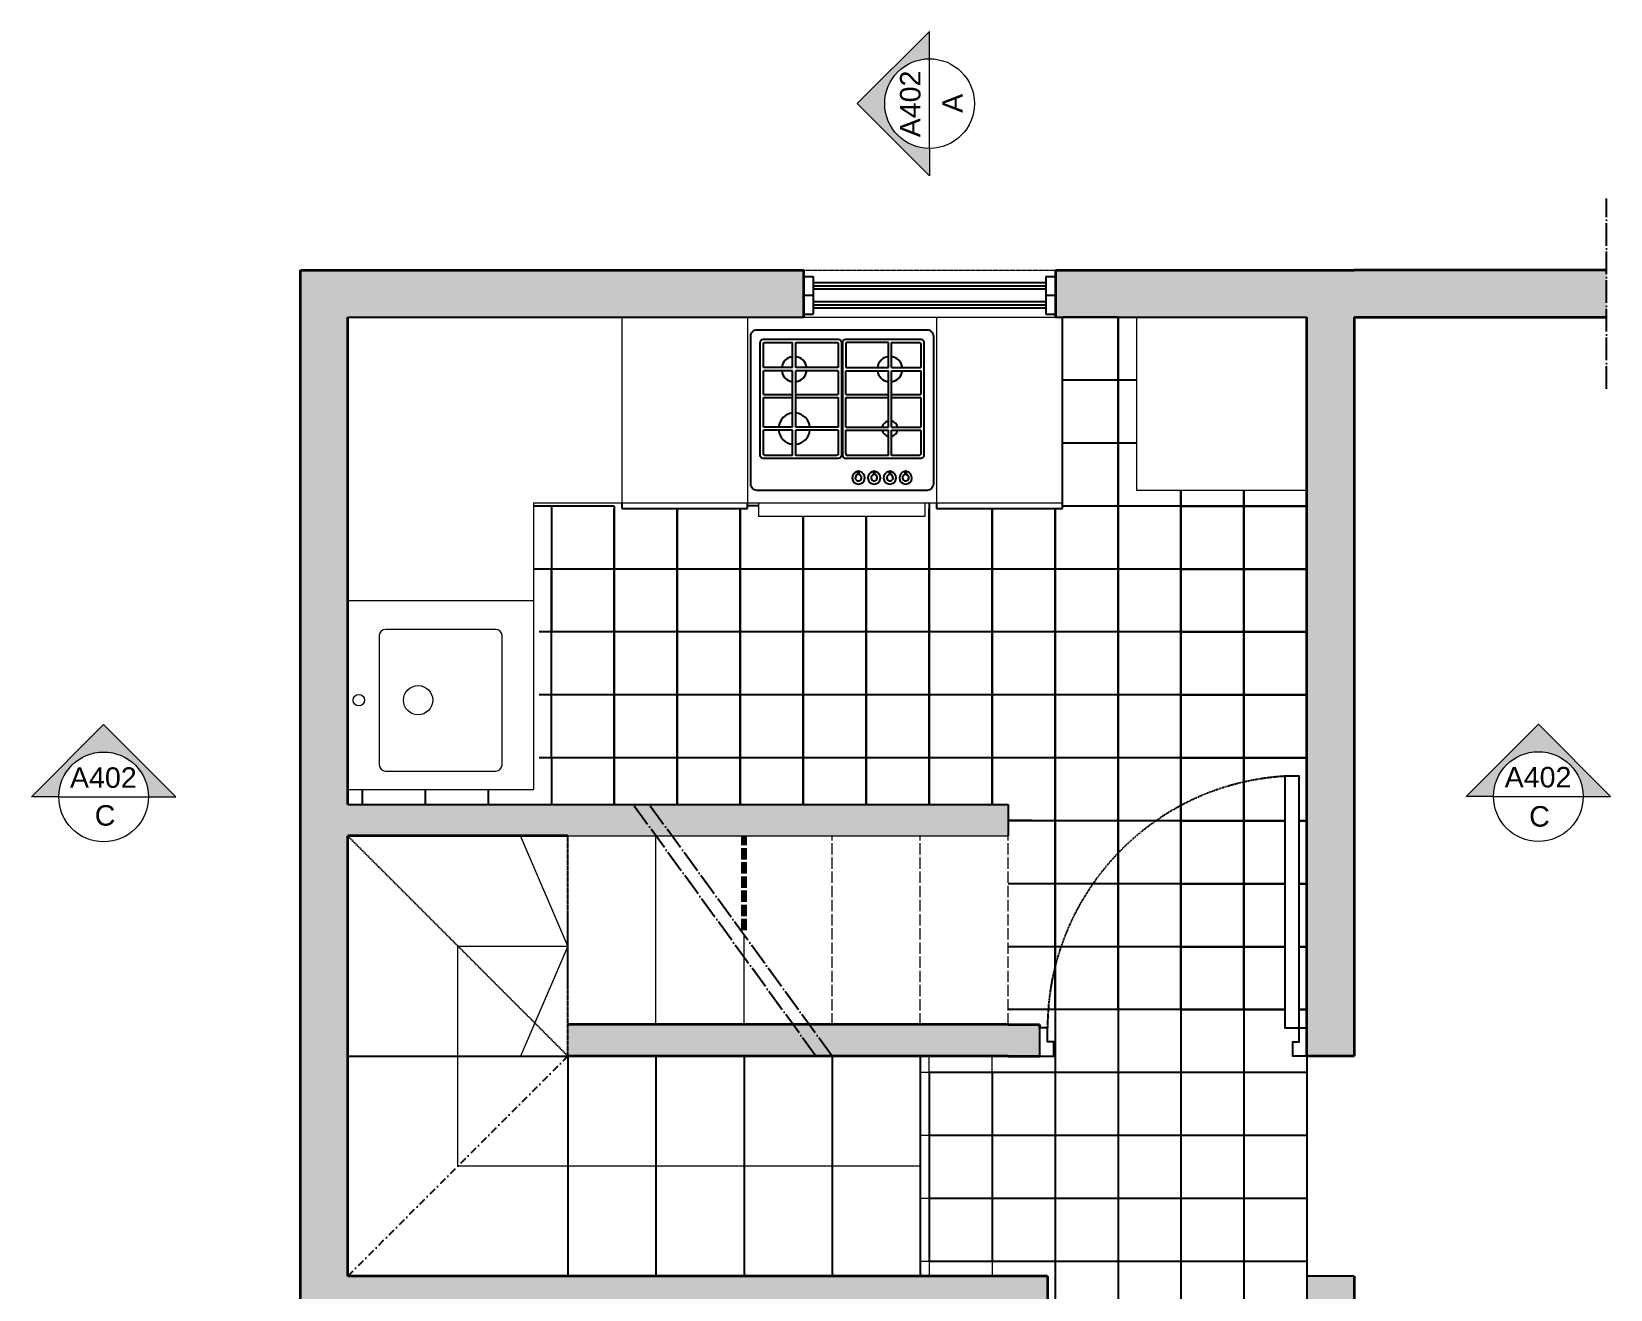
# Model space of a CAD drawing. Header units: millimetres. Extents: x 1189 to 4193, y -188 to 4789.
# Drawn here: x 3606 to 4108, y 1503 to 1903 of the extents above; entities that cross this region are included whole.
import ezdxf

# ---------------------------------------------------------------- set-up
doc = ezdxf.new("R2010")
doc.units = ezdxf.units.MM
doc.header["$LTSCALE"] = 0.3
for name, pattern in [('ACAD_ISO02W100', [15, 12, -3]), ('ACAD_ISO04W100', [30, 24, -3, 0, -3]), ('DASHDOT', [1, 0.5, -0.25, 0, -0.25]), ('HIDDEN', [0.375, 0.25, -0.125])]:
    doc.linetypes.add(name, pattern=pattern)
for name, color, linetype, lineweight in [('A-ANNO-DIMS_Num_Penna__3', 3, 'Continuous', 18), ('A-ANNO-TEXT_Num_Penna__3', 3, 'Continuous', 18), ('A-DOOR-FULL', 4, 'Continuous', 25), ('A-FLOR-OVHD', 3, 'HIDDEN', 18), ('A-FLOR-STRS', 4, 'Continuous', 25), ('A-FURN', 7, 'Continuous', 18), ('A-GLAZ-FULL', 4, 'Continuous', 25), ('A-WALL-FULL-EXTR', 7, 'Continuous', 35), ('A-WALL-FULL-INTR', 7, 'Continuous', 35), ('VITI', 1, 'Continuous', 18)]:
    doc.layers.add(name, color=color, linetype=linetype, lineweight=lineweight)
doc.layers.add('Layer1', color=1, linetype='Continuous')
doc.layers.add('mura', color=5, linetype='Continuous')
doc.styles.add('GENERATED_STYLE_1', font='arial.ttf')

msp = doc.modelspace()

# ---------------------------------------------------------------- hatches: boundary and pattern name
at = {"true_color": 0x939598}
h = msp.add_hatch(color=252, dxfattribs=at)
h.dxf.hatch_style = 1
h.paths.add_polyline_path([(3706.76, 1812), (3851.6, 1812), (3851.6, 1826.98), (3691.78, 1826.98), (3691.78, 1227.65), (3851.6, 1227.65), (3851.6, 1242.64), (3706.76, 1242.64)])
h = msp.add_hatch(color=252, dxfattribs=at)
h.dxf.hatch_style = 1
h.paths.add_polyline_path([(4106.6, 1826.98), (4026.4, 1826.98), (4011.42, 1826.98), (3931.51, 1826.98), (3931.51, 1812), (4011.42, 1812), (4011.42, 1757), (4011.42, 1752), (4011.42, 1732), (4011.42, 1712), (4011.42, 1692), (4011.42, 1672), (4011.42, 1652), (4011.42, 1632), (4011.42, 1612), (4011.42, 1592), (4011.42, 1577.26), (4026.4, 1577.26), (4026.4, 1812), (4106.6, 1812)])
h = msp.add_hatch(color=252, dxfattribs=at)
h.dxf.hatch_style = 1
h.paths.add_polyline_path([(3776.68, 1657.18), (3706.76, 1657.18), (3706.76, 1647.18), (3776.68, 1647.18)], flags=17)
h = msp.add_hatch(color=252, dxfattribs=at)
h.dxf.hatch_style = 1
h.paths.add_polyline_path([(3916.53, 1657.18), (3776.68, 1657.18), (3776.68, 1647.18), (3916.53, 1647.18)])
h = msp.add_hatch(color=252, dxfattribs=at)
h.dxf.hatch_style = 1
h.paths.add_polyline_path([(3804.65, 1587.25), (3776.68, 1587.25), (3776.68, 1577.26), (3804.65, 1577.26)])
h = msp.add_hatch(color=252, dxfattribs=at)
h.dxf.hatch_style = 1
h.paths.add_polyline_path([(3832.62, 1587.25), (3804.65, 1587.25), (3804.65, 1577.26), (3832.62, 1577.26)])
h = msp.add_hatch(color=252, dxfattribs=at)
h.dxf.hatch_style = 1
h.paths.add_polyline_path([(3860.59, 1587.25), (3832.62, 1587.25), (3832.62, 1577.26), (3860.59, 1577.26)])
h = msp.add_hatch(color=252, dxfattribs=at)
h.dxf.hatch_style = 1
h.paths.add_polyline_path([(3888.56, 1587.25), (3860.59, 1587.25), (3860.59, 1577.26), (3888.56, 1577.26)])
h = msp.add_hatch(color=252, dxfattribs=at)
h.dxf.hatch_style = 1
h.paths.add_polyline_path([(3888.56, 1587.25), (3888.56, 1577.26), (3916.53, 1577.26), (3926.52, 1577.26), (3926.52, 1586.25), (3926.52, 1587.25), (3916.53, 1587.25)])
h = msp.add_hatch(color=252, dxfattribs=at)
h.dxf.hatch_style = 1
h.paths.add_polyline_path([(3929.01, 1507.34), (3706.76, 1507.34), (3706.76, 1497.34), (3929.01, 1497.34), (3929.01, 1498.88)])
h = msp.add_hatch(color=252, dxfattribs=at)
h.dxf.hatch_style = 1
h.paths.add_polyline_path([(4106.53, 1242.64), (4026.4, 1242.64), (4026.4, 1507.34), (4011.42, 1507.34), (4011.42, 1362.5), (4011.42, 1352), (4011.42, 1242.64), (3931.51, 1242.64), (3931.51, 1227.65), (4011.42, 1227.65), (4026.4, 1227.65), (4106.53, 1227.65)])
at = {"layer": 'A-ANNO-DIMS_Num_Penna__3', "linetype": 'Continuous', "lineweight": 18}
for points in [[(3891.56, 1856.98), (3891.56, 1865.62, -1), (3891.56, 1894.13), (3891.56, 1902.77), (3868.53, 1879.88)], [(3606.31, 1659.59), (3614.95, 1659.59, -1), (3643.45, 1659.59), (3652.09, 1659.59), (3629.2, 1682.61)], [(4062.04, 1659.72), (4070.68, 1659.72, -1), (4099.19, 1659.72), (4107.83, 1659.72), (4084.94, 1682.74)]]:
    msp.add_hatch(color=3, dxfattribs=at).paths.add_polyline_path(points)

# ---------------------------------------------------------------- linework, layer by layer
for p, q in [((3706.76, 1812), (3851.6, 1812)), ((3931.51, 1812), (4011.42, 1812)), ((3933.76, 1753), (3933.76, 1812)), ((3862.56, 1795), (3862.56, 1787.5)), ((3864.96, 1787.5), (3864.96, 1795)), ((3838.76, 1787.5), (3848.06, 1787.5)), ((3838.76, 1786.5), (3848.06, 1786.5)), ((3849.06, 1787.5), (3862.56, 1787.5)), ((3849.06, 1786.5), (3862.56, 1786.5)), ((3862.56, 1786.5), (3862.56, 1777.11)), ((3864.96, 1777.11), (3864.96, 1786.5)), ((3864.96, 1768.61), (3864.96, 1776.11)), ((3878.46, 1768.11), (3865.46, 1768.11)), ((3868.71, 1762.97), (3868.71, 1761.94)), ((3869.21, 1761.94), (3869.21, 1762.97)), ((3873.71, 1762.97), (3873.71, 1761.94)), ((3874.21, 1761.94), (3874.21, 1762.97)), ((3878.71, 1762.97), (3878.71, 1761.94)), ((3879.21, 1761.94), (3879.21, 1762.97)), ((3883.71, 1762.97), (3883.71, 1761.94)), ((3884.21, 1761.94), (3884.21, 1762.97)), ((3793.76, 1753), (3793.76, 1751.2)), ((3793.76, 1751.2), (3833.76, 1751.2)), ((3833.76, 1751.2), (3833.76, 1753)), ((3893.76, 1753), (3893.76, 1751.2)), ((3893.76, 1751.2), (3933.76, 1751.2)), ((3933.76, 1751.2), (3933.76, 1753)), ((3706.76, 1657.18), (3916.53, 1657.18)), ((3916.53, 1657.18), (3916.53, 1647.18)), ((4011.42, 1577.26), (4011.42, 1577.26)), ((4011.42, 1577.26), (4011.42, 1577.26)), ((4011.42, 1507.34), (4011.42, 1362.5)), ((4026.4, 1507.34), (4011.42, 1507.34))]:
    msp.add_line(p, q)
msp.add_lwpolyline([(3836.76, 1808), (3890.76, 1808, -0.414214), (3892.76, 1806), (3892.76, 1759, -0.414214), (3890.76, 1757), (3836.76, 1757, -0.414214), (3834.76, 1759), (3834.76, 1806, -0.414214)], format="xyb", close=True)
for points in [[(3862.56, 1805, -0.414214), (3863.56, 1804), (3863.56, 1768.11, -0.414214), (3862.56, 1767.11), (3838.76, 1767.11, -0.414214), (3837.76, 1768.11), (3837.76, 1804, -0.414214), (3838.76, 1805), (3862.56, 1805)], [(3838.76, 1796), (3838.76, 1803.5, -0.414214), (3839.26, 1804), (3848.06, 1804)], [(3849.06, 1804), (3862.06, 1804, -0.414214), (3862.56, 1803.5), (3862.56, 1796)], [(3863.96, 1768.11), (3863.96, 1804, -0.414214), (3864.96, 1805), (3888.76, 1805, -0.414214), (3889.76, 1804), (3889.76, 1768.11, -0.414214), (3888.76, 1767.11), (3864.96, 1767.11)], [(3878.46, 1804), (3865.46, 1804, 0.414214), (3864.96, 1803.5), (3864.96, 1796)], [(3879.46, 1804), (3888.26, 1804, -0.414214), (3888.76, 1803.5), (3888.76, 1796)], [(3848.06, 1768.11), (3839.26, 1768.11, -0.414214), (3838.76, 1768.61), (3838.76, 1776.11)], [(3862.56, 1776.11), (3862.56, 1768.61, -0.414214), (3862.06, 1768.11), (3849.06, 1768.11)], [(3888.76, 1776.11), (3888.76, 1768.61, -0.414214), (3888.26, 1768.11), (3879.46, 1768.11)]]:
    msp.add_lwpolyline(points, format="xyb")
for points in [[(3848.06, 1796), (3848.06, 1804)], [(3849.06, 1796), (3849.06, 1804)], [(3878.46, 1796), (3878.46, 1804)], [(3879.46, 1796), (3879.46, 1804)], [(3848.06, 1796), (3838.76, 1796)], [(3862.56, 1796), (3849.06, 1796)], [(3864.96, 1796), (3878.46, 1796)], [(3879.46, 1796), (3888.76, 1796)], [(3838.76, 1787.5), (3838.76, 1795)], [(3848.06, 1795), (3838.76, 1795)], [(3848.06, 1777.11), (3848.06, 1795)], [(3849.06, 1777.11), (3849.06, 1795)], [(3862.56, 1795), (3849.06, 1795)], [(3864.96, 1795), (3878.46, 1795)], [(3878.46, 1777.11), (3878.46, 1795)], [(3879.46, 1777.11), (3879.46, 1795)], [(3879.46, 1795), (3888.76, 1795)], [(3888.76, 1795), (3888.76, 1787.5)], [(3838.76, 1777.11), (3838.76, 1786.5)], [(3864.96, 1787.5), (3878.46, 1787.5)], [(3864.96, 1786.5), (3878.46, 1786.5)], [(3879.46, 1787.5), (3888.76, 1787.5)], [(3879.46, 1786.5), (3888.76, 1786.5)], [(3888.76, 1786.5), (3888.76, 1777.11)], [(3848.06, 1777.11), (3838.76, 1777.11)], [(3848.06, 1776.11), (3838.76, 1776.11)], [(3848.06, 1768.11), (3848.06, 1776.11)], [(3862.56, 1777.11), (3849.06, 1777.11)], [(3849.06, 1768.11), (3849.06, 1776.11)], [(3862.56, 1776.11), (3849.06, 1776.11)], [(3864.96, 1777.11), (3878.46, 1777.11)], [(3864.96, 1776.11), (3878.46, 1776.11)], [(3878.46, 1768.11), (3878.46, 1776.11)], [(3879.46, 1777.11), (3888.76, 1777.11)], [(3879.46, 1768.11), (3879.46, 1776.11)], [(3879.46, 1776.11), (3888.76, 1776.11)], [(3929.01, 1586.25), (3926.52, 1586.25), (3926.52, 1577.26), (3931.01, 1577.26), (3931.01, 1581.76), (3929.01, 1581.76), (3929.01, 1586.25)], [(4008.92, 1586.25), (4011.42, 1586.25), (4011.42, 1577.26), (4006.93, 1577.26), (4006.93, 1581.76), (4008.92, 1581.76), (4008.92, 1586.25)]]:
    msp.add_lwpolyline(points)
for centre, radius, start, end in [((3848.56, 1795.5), 4, 97.1808, 172.8192), ((3848.56, 1795.5), 4, 7.1808, 82.8192), ((3878.96, 1795.5), 4, 97.1808, 172.8192), ((3878.96, 1795.5), 4, 7.1808, 82.8192), ((3848.56, 1795.5), 4, 187.1808, 262.8192), ((3848.56, 1795.5), 4, 277.1808, 352.8192), ((3878.96, 1795.5), 4, 187.1808, 262.8192), ((3878.96, 1795.5), 4, 277.1808, 352.8192), ((3848.56, 1776.61), 5, 95.7392, 174.2608), ((3848.56, 1776.61), 5, 5.7392, 84.2608), ((3848.56, 1776.61), 5, 185.7392, 264.2608), ((3848.56, 1776.61), 5, 275.7392, 354.2608), ((3878.96, 1776.61), 2.5, 101.537, 168.463), ((3878.96, 1776.61), 2.5, 191.537, 258.463), ((3878.96, 1776.61), 2.5, 11.537, 78.463), ((3878.96, 1776.61), 2.5, 281.537, 348.463), ((3864.96, 1768.11), 1, 180, 270), ((3865.46, 1768.61), 0.5, 180, 270), ((3868.96, 1760.99), 2, 97.1808, 82.8192), ((3868.96, 1760.99), 1, 104.4775, 75.5225), ((3873.96, 1760.99), 2, 97.1808, 82.8192), ((3873.96, 1760.99), 1, 104.4775, 75.5225), ((3878.96, 1760.99), 2, 97.1808, 82.8192), ((3878.96, 1760.99), 1, 104.4775, 75.5225), ((3883.96, 1760.99), 2, 97.1808, 82.8192), ((3883.96, 1760.99), 1, 104.4775, 75.5225)]:
    msp.add_arc(centre, radius, start, end)
for points in [[(3869.21, 1762.97), (3869.21, 1763.14), (3868.71, 1763.14), (3868.71, 1762.97)], [(3874.21, 1762.97), (3874.21, 1763.14), (3873.71, 1763.14), (3873.71, 1762.97)], [(3879.21, 1762.97), (3879.21, 1763.14), (3878.71, 1763.14), (3878.71, 1762.97)], [(3884.21, 1762.97), (3884.21, 1763.14), (3883.71, 1763.14), (3883.71, 1762.97)]]:
    msp.add_open_spline(points, degree=3)
at = {"layer": 'A-ANNO-DIMS_Num_Penna__3', "color": 3, "linetype": 'Continuous', "lineweight": 18}
for p, q in [((3891.56, 1902.77), (3868.53, 1879.88)), ((3891.56, 1894.13), (3891.56, 1902.77)), ((3891.56, 1865.62), (3891.56, 1894.13)), ((3891.56, 1856.98), (3868.53, 1879.88)), ((3891.56, 1865.62), (3891.56, 1856.98)), ((3606.31, 1659.59), (3629.2, 1682.61)), ((3652.09, 1659.59), (3629.2, 1682.61)), ((4062.04, 1659.72), (4084.94, 1682.74)), ((4107.83, 1659.72), (4084.94, 1682.74)), ((3614.95, 1659.59), (3606.31, 1659.59)), ((3614.95, 1659.59), (3643.45, 1659.59)), ((3643.45, 1659.59), (3652.09, 1659.59)), ((4070.68, 1659.72), (4062.04, 1659.72)), ((4070.68, 1659.72), (4099.19, 1659.72)), ((4099.19, 1659.72), (4107.83, 1659.72))]:
    msp.add_line(p, q, dxfattribs=at)
for centre in [(3891.56, 1879.88), (3629.2, 1659.59), (4084.94, 1659.72)]:
    msp.add_circle(centre, 14.25, dxfattribs=at)
at = {"layer": 'A-DOOR-FULL'}
msp.add_lwpolyline([(4004.43, 1666.16), (4004.43, 1586.25), (4008.92, 1586.25), (4008.92, 1666.16), (4004.43, 1666.16)], dxfattribs=at)
at = {"layer": 'A-DOOR-FULL', "linetype": 'HIDDEN'}
msp.add_arc((4009.16, 1586.16), 80.14, 93.3811, 179.9341, dxfattribs=at)
at = {"layer": 'A-FLOR-OVHD'}
msp.add_line((3851.6, 1826.98), (3931.51, 1826.98), dxfattribs=at)
at = {"layer": 'A-FLOR-OVHD', "linetype": 'ByBlock'}
for p, q in [((3851.6, 1812), (3931.51, 1812)), ((3776.68, 1647.18), (3916.53, 1647.18)), ((3804.65, 1587.25), (3804.65, 1647.18)), ((3832.62, 1587.25), (3832.62, 1615.75)), ((3741.72, 1542.3), (3741.72, 1612.22)), ((3741.72, 1612.22), (3776.68, 1612.22)), ((3888.56, 1542.3), (3741.72, 1542.3))]:
    msp.add_line(p, q, dxfattribs=at)
at = {"layer": 'A-FLOR-OVHD', "linetype": 'ACAD_ISO02W100', "lineweight": 100}
msp.add_line((3832.62, 1617.22), (3832.62, 1647.18), dxfattribs=at)
at = {"layer": 'A-FLOR-OVHD', "linetype": 'ACAD_ISO02W100'}
for p, q in [((3860.59, 1587.25), (3860.59, 1647.18)), ((3888.56, 1587.25), (3888.56, 1647.18)), ((3916.53, 1587.25), (3916.53, 1647.18))]:
    msp.add_line(p, q, dxfattribs=at)
at = {"layer": 'A-FLOR-OVHD', "linetype": 'ByBlock'}
for points in [[(3776.68, 1612.22), (3761.58, 1647.18)], [(3776.68, 1612.22), (3761.58, 1577.26)]]:
    msp.add_lwpolyline(points, dxfattribs=at)
at = {"layer": 'A-FLOR-STRS', "linetype": 'ACAD_ISO04W100'}
for p, q in [((3855.47, 1577.26), (3797.39, 1657.18)), ((3860.59, 1577.26), (3802.5, 1657.18))]:
    msp.add_line(p, q, dxfattribs=at)
at = {"layer": 'A-FLOR-STRS', "linetype": 'HIDDEN', "ltscale": 0.001}
for q in [(3706.76, 1647.18), (3776.68, 1647.18)]:
    msp.add_line((3776.68, 1577.26), q, dxfattribs=at)
at = {"layer": 'A-FLOR-STRS'}
for p, q in [((3706.76, 1577.26), (3776.68, 1577.26)), ((3776.68, 1577.26), (3776.68, 1507.34)), ((3804.65, 1577.26), (3804.65, 1507.34)), ((3832.62, 1577.26), (3832.62, 1507.34)), ((3860.59, 1577.26), (3860.59, 1507.34)), ((3888.56, 1577.26), (3888.56, 1507.34)), ((3888.56, 1507.34), (3706.76, 1507.34))]:
    msp.add_line(p, q, dxfattribs=at)
at = {"layer": 'A-FLOR-STRS', "linetype": 'DASHDOT', "ltscale": 15}
msp.add_line((3776.68, 1577.26), (3706.76, 1507.34), dxfattribs=at)
at = {"layer": 'A-FURN'}
for p, q in [((3706.76, 1812), (3706.76, 1759)), ((3793.76, 1812), (3793.76, 1753)), ((3833.76, 1812), (3833.76, 1753)), ((3893.76, 1812), (3893.76, 1753)), ((3951.42, 1812), (3951.42, 1753)), ((3957.42, 1812), (4011.42, 1812)), ((3957.42, 1757), (3957.42, 1812)), ((4011.42, 1812), (4011.42, 1757)), ((3706.76, 1759), (3706.76, 1722)), ((4011.42, 1757), (3957.42, 1757)), ((3765.76, 1753), (3793.76, 1753)), ((3765.76, 1753), (3765.76, 1716)), ((3793.76, 1753), (3833.76, 1753)), ((3833.76, 1753), (3893.76, 1753)), ((3837.26, 1753), (3837.26, 1748.77)), ((3890.13, 1748.77), (3890.13, 1753)), ((3893.76, 1753), (3933.76, 1753)), ((3837.26, 1748.77), (3890.13, 1748.77)), ((3706.76, 1722), (3765.76, 1722)), ((3706.76, 1722), (3706.76, 1662)), ((3765.76, 1716), (3765.76, 1662)), ((3716.76, 1710.83), (3716.76, 1669.83)), ((3753.76, 1712.83), (3718.76, 1712.83)), ((3755.76, 1669.83), (3755.76, 1710.83)), ((3718.76, 1667.83), (3753.76, 1667.83)), ((3706.76, 1662), (3765.76, 1662))]:
    msp.add_line(p, q, dxfattribs=at)
for centre, radius in [((3710.26, 1690.33), 1.83), ((3729.08, 1690.33), 4.65)]:
    msp.add_circle(centre, radius, dxfattribs=at)
for centre, start, end in [((3718.76, 1710.83), 90, 180), ((3753.76, 1710.83), 0, 90), ((3718.76, 1669.83), 180, 270), ((3753.76, 1669.83), 270, 0)]:
    msp.add_arc(centre, 2, start, end, dxfattribs=at)
at = {"layer": 'A-GLAZ-FULL'}
for p, q in [((3851.6, 1824.98), (3854.6, 1824.98)), ((3854.6, 1822.99), (3928.51, 1822.99)), ((3854.6, 1821.99), (3928.51, 1821.99)), ((3854.6, 1820.99), (3928.51, 1820.99)), ((3928.51, 1824.98), (3931.51, 1824.98)), ((3851.6, 1818.99), (3854.6, 1818.99)), ((3851.6, 1818.99), (3854.6, 1818.99)), ((3854.6, 1816.99), (3928.51, 1816.99)), ((3854.6, 1815.99), (3928.51, 1815.99)), ((3928.51, 1818.99), (3931.51, 1818.99)), ((3928.51, 1818.99), (3931.51, 1818.99)), ((3851.6, 1813), (3854.6, 1813)), ((3854.6, 1815), (3928.51, 1815)), ((3928.51, 1813), (3931.51, 1813))]:
    msp.add_line(p, q, dxfattribs=at)
at = {"layer": 'A-GLAZ-FULL', "ltscale": 0.001}
for p, q in [((3854.6, 1824.98), (3854.6, 1818.99)), ((3928.51, 1824.98), (3928.51, 1818.99)), ((3854.6, 1818.99), (3854.6, 1813)), ((3928.51, 1818.99), (3928.51, 1813))]:
    msp.add_line(p, q, dxfattribs=at)
at = {"layer": 'A-WALL-FULL-EXTR'}
for p, q in [((3691.78, 1227.65), (3691.78, 1826.98)), ((3691.78, 1826.98), (3851.6, 1826.98)), ((3851.6, 1812), (3851.6, 1826.98)), ((3931.51, 1826.98), (3931.51, 1812)), ((3931.51, 1826.98), (4011.42, 1826.98)), ((4011.42, 1826.98), (4026.4, 1826.98)), ((4106.6, 1826.98), (4026.4, 1826.98)), ((3706.76, 1657.18), (3706.76, 1812)), ((4011.42, 1577.26), (4011.42, 1812)), ((4026.4, 1812), (4106.6, 1812)), ((4026.4, 1812), (4026.4, 1577.26)), ((3706.76, 1507.34), (3706.76, 1647.18)), ((3916.53, 1587.25), (3926.52, 1587.25)), ((3926.52, 1587.25), (3926.52, 1586.25)), ((3926.52, 1587.25), (3926.52, 1586.25)), ((3916.53, 1577.26), (3926.52, 1577.26)), ((4026.4, 1577.26), (4011.42, 1577.26)), ((3929.01, 1507.34), (3706.76, 1507.34)), ((3929.01, 1507.34), (3929.01, 1498.88))]:
    msp.add_line(p, q, dxfattribs=at)
at = {"layer": 'A-WALL-FULL-INTR', "linetype": 'HIDDEN', "ltscale": 0.001}
for p, q in [((3776.68, 1647.18), (3706.76, 1647.18)), ((3916.53, 1587.25), (3776.68, 1587.25)), ((3916.53, 1577.26), (3776.68, 1577.26))]:
    msp.add_line(p, q, dxfattribs=at)
at = {"layer": 'A-WALL-FULL-INTR'}
msp.add_line((4026.4, 1507.34), (4026.4, 1242.64), dxfattribs=at)
at = {"layer": 'Layer1'}
for p, q in [((3951.42, 1812), (3933.76, 1812)), ((3951.42, 1792), (3951.42, 1812)), ((3951.42, 1812), (3951.42, 1792)), ((3951.42, 1792), (3933.76, 1792)), ((3951.42, 1792), (3933.76, 1792)), ((3951.42, 1772), (3951.42, 1792)), ((3957.42, 1792), (3951.42, 1792)), ((3957.42, 1792), (3951.42, 1792)), ((3951.42, 1792), (3951.42, 1772)), ((3951.42, 1772), (3933.76, 1772)), ((3951.42, 1772), (3933.76, 1772)), ((3951.42, 1752), (3951.42, 1772)), ((3957.42, 1772), (3951.42, 1772)), ((3957.42, 1772), (3951.42, 1772)), ((3951.42, 1772), (3951.42, 1752)), ((3971.42, 1752), (3971.42, 1757)), ((3971.42, 1757), (3971.42, 1752)), ((3991.42, 1752), (3991.42, 1757)), ((3991.42, 1757), (3991.42, 1752)), ((4011.42, 1757), (4011.42, 1752)), ((3771.42, 1752), (3765.76, 1752)), ((3791.42, 1752), (3771.42, 1752)), ((3771.42, 1752), (3771.42, 1732)), ((3791.42, 1752), (3791.42, 1732)), ((3791.42, 1732), (3791.42, 1751.2)), ((3811.42, 1732), (3811.42, 1751.2)), ((3811.42, 1751.2), (3811.42, 1732)), ((3831.42, 1732), (3831.42, 1751.2)), ((3831.42, 1751.2), (3831.42, 1732)), ((3837.26, 1752.08), (3833.76, 1752.1)), ((3891.42, 1753), (3891.42, 1732)), ((3891.42, 1732), (3891.42, 1751.2)), ((3911.42, 1732), (3911.42, 1751.2)), ((3911.42, 1751.2), (3911.42, 1732)), ((3931.42, 1732), (3931.42, 1751.2)), ((3931.42, 1751.2), (3931.42, 1732)), ((3951.42, 1752), (3933.76, 1752)), ((3951.42, 1752), (3933.76, 1752)), ((3951.42, 1732), (3951.42, 1752)), ((3971.42, 1752), (3951.42, 1752)), ((3971.42, 1752), (3951.42, 1752)), ((3951.42, 1752), (3951.42, 1732)), ((3971.42, 1752), (3991.42, 1752)), ((3971.42, 1732), (3971.42, 1752)), ((3991.42, 1752), (3971.42, 1752)), ((3971.42, 1752), (3971.42, 1732)), ((4011.42, 1752), (3991.42, 1752)), ((3991.42, 1752), (4011.42, 1752)), ((3991.42, 1732), (3991.42, 1752)), ((3991.42, 1752), (3991.42, 1732)), ((4011.42, 1752), (4011.42, 1732)), ((3851.42, 1732), (3851.42, 1748.77)), ((3851.42, 1748.77), (3851.42, 1732)), ((3871.42, 1732), (3871.42, 1748.77)), ((3871.42, 1748.77), (3871.42, 1732)), ((3771.42, 1732), (3765.76, 1732)), ((3771.42, 1712), (3771.42, 1732)), ((3791.42, 1732), (3771.42, 1732)), ((3771.42, 1732), (3771.42, 1712)), ((3791.42, 1732), (3771.42, 1732)), ((3791.42, 1712), (3791.42, 1732)), ((3811.42, 1732), (3791.42, 1732)), ((3791.42, 1732), (3791.42, 1712)), ((3811.42, 1732), (3791.42, 1732)), ((3811.42, 1712), (3811.42, 1732)), ((3831.42, 1732), (3811.42, 1732)), ((3811.42, 1732), (3811.42, 1712)), ((3831.42, 1732), (3811.42, 1732)), ((3831.42, 1712), (3831.42, 1732)), ((3851.42, 1732), (3831.42, 1732)), ((3831.42, 1732), (3831.42, 1712)), ((3851.42, 1732), (3831.42, 1732)), ((3851.42, 1712), (3851.42, 1732)), ((3871.42, 1732), (3851.42, 1732)), ((3851.42, 1732), (3851.42, 1712)), ((3871.42, 1732), (3851.42, 1732)), ((3871.42, 1712), (3871.42, 1732)), ((3891.42, 1732), (3871.42, 1732)), ((3871.42, 1732), (3871.42, 1712)), ((3891.42, 1732), (3871.42, 1732)), ((3891.42, 1712), (3891.42, 1732)), ((3911.42, 1732), (3891.42, 1732)), ((3891.42, 1732), (3891.42, 1712)), ((3911.42, 1732), (3891.42, 1732)), ((3911.42, 1712), (3911.42, 1732)), ((3931.42, 1732), (3911.42, 1732)), ((3931.42, 1732), (3911.42, 1732)), ((3911.42, 1732), (3911.42, 1712)), ((3931.42, 1712), (3931.42, 1732)), ((3951.42, 1732), (3931.42, 1732)), ((3951.42, 1732), (3931.42, 1732)), ((3931.42, 1732), (3931.42, 1712)), ((3951.42, 1712), (3951.42, 1732)), ((3971.42, 1732), (3951.42, 1732)), ((3971.42, 1732), (3951.42, 1732)), ((3951.42, 1732), (3951.42, 1712)), ((3971.42, 1732), (3991.42, 1732)), ((3971.42, 1712), (3971.42, 1732)), ((3991.42, 1732), (3971.42, 1732)), ((3971.42, 1732), (3971.42, 1712)), ((4011.42, 1732), (3991.42, 1732)), ((3991.42, 1732), (4011.42, 1732)), ((3991.42, 1712), (3991.42, 1732)), ((3991.42, 1732), (3991.42, 1712)), ((4011.42, 1732), (4011.42, 1712)), ((3771.42, 1712), (3767.56, 1712)), ((3791.42, 1712), (3771.42, 1712)), ((3771.42, 1692), (3771.42, 1712)), ((3791.42, 1712), (3771.42, 1712)), ((3811.42, 1712), (3791.42, 1712)), ((3791.42, 1692), (3791.42, 1712)), ((3811.42, 1712), (3791.42, 1712)), ((3791.42, 1712), (3791.42, 1692)), ((3831.42, 1712), (3811.42, 1712)), ((3811.42, 1692), (3811.42, 1712)), ((3831.42, 1712), (3811.42, 1712)), ((3811.42, 1712), (3811.42, 1692)), ((3851.42, 1712), (3831.42, 1712)), ((3831.42, 1692), (3831.42, 1712)), ((3851.42, 1712), (3831.42, 1712)), ((3831.42, 1712), (3831.42, 1692)), ((3871.42, 1712), (3851.42, 1712)), ((3851.42, 1692), (3851.42, 1712)), ((3871.42, 1712), (3851.42, 1712)), ((3851.42, 1712), (3851.42, 1692)), ((3891.42, 1712), (3871.42, 1712)), ((3871.42, 1692), (3871.42, 1712)), ((3891.42, 1712), (3871.42, 1712)), ((3871.42, 1712), (3871.42, 1692)), ((3911.42, 1712), (3891.42, 1712)), ((3891.42, 1692), (3891.42, 1712)), ((3911.42, 1712), (3891.42, 1712)), ((3891.42, 1712), (3891.42, 1692)), ((3911.42, 1692), (3911.42, 1712)), ((3931.42, 1712), (3911.42, 1712)), ((3931.42, 1712), (3911.42, 1712)), ((3911.42, 1712), (3911.42, 1692)), ((3931.42, 1692), (3931.42, 1712)), ((3951.42, 1712), (3931.42, 1712)), ((3951.42, 1712), (3931.42, 1712)), ((3931.42, 1712), (3931.42, 1692)), ((3951.42, 1692), (3951.42, 1712)), ((3971.42, 1712), (3951.42, 1712)), ((3971.42, 1712), (3951.42, 1712)), ((3951.42, 1712), (3951.42, 1692)), ((3971.42, 1712), (3991.42, 1712)), ((3971.42, 1692), (3971.42, 1712)), ((3991.42, 1712), (3971.42, 1712)), ((3971.42, 1712), (3971.42, 1692)), ((4011.42, 1712), (3991.42, 1712)), ((3991.42, 1712), (4011.42, 1712)), ((3991.42, 1692), (3991.42, 1712)), ((3991.42, 1712), (3991.42, 1692)), ((4011.42, 1712), (4011.42, 1692)), ((3771.42, 1692), (3767.56, 1692)), ((3791.42, 1692), (3771.42, 1692)), ((3771.42, 1672), (3771.42, 1692)), ((3791.42, 1692), (3771.42, 1692)), ((3811.42, 1692), (3791.42, 1692)), ((3791.42, 1672), (3791.42, 1692)), ((3811.42, 1692), (3791.42, 1692)), ((3791.42, 1692), (3791.42, 1672)), ((3831.42, 1692), (3811.42, 1692)), ((3811.42, 1672), (3811.42, 1692)), ((3831.42, 1692), (3811.42, 1692)), ((3811.42, 1692), (3811.42, 1672)), ((3851.42, 1692), (3831.42, 1692)), ((3831.42, 1672), (3831.42, 1692)), ((3851.42, 1692), (3831.42, 1692)), ((3831.42, 1692), (3831.42, 1672)), ((3871.42, 1692), (3851.42, 1692)), ((3851.42, 1672), (3851.42, 1692)), ((3871.42, 1692), (3851.42, 1692)), ((3851.42, 1692), (3851.42, 1672)), ((3891.42, 1692), (3871.42, 1692)), ((3871.42, 1672), (3871.42, 1692)), ((3891.42, 1692), (3871.42, 1692)), ((3871.42, 1692), (3871.42, 1672)), ((3911.42, 1692), (3891.42, 1692)), ((3891.42, 1672), (3891.42, 1692)), ((3911.42, 1692), (3891.42, 1692)), ((3891.42, 1692), (3891.42, 1672)), ((3911.42, 1672), (3911.42, 1692)), ((3931.42, 1692), (3911.42, 1692)), ((3931.42, 1692), (3911.42, 1692)), ((3911.42, 1692), (3911.42, 1672)), ((3931.42, 1672), (3931.42, 1692)), ((3951.42, 1692), (3931.42, 1692)), ((3951.42, 1692), (3931.42, 1692)), ((3931.42, 1692), (3931.42, 1672)), ((3951.42, 1672), (3951.42, 1692)), ((3971.42, 1692), (3951.42, 1692)), ((3971.42, 1692), (3951.42, 1692)), ((3951.42, 1692), (3951.42, 1672)), ((3971.42, 1692), (3991.42, 1692)), ((3971.42, 1672), (3971.42, 1692)), ((3991.42, 1692), (3971.42, 1692)), ((3971.42, 1692), (3971.42, 1672)), ((4011.42, 1692), (3991.42, 1692)), ((3991.42, 1692), (4011.42, 1692)), ((3991.42, 1672), (3991.42, 1692)), ((3991.42, 1692), (3991.42, 1672)), ((4011.42, 1692), (4011.42, 1672)), ((3771.42, 1672), (3767.56, 1672)), ((3791.42, 1672), (3771.42, 1672)), ((3791.42, 1672), (3771.42, 1672)), ((3771.42, 1672), (3771.42, 1657.17)), ((3811.42, 1672), (3791.42, 1672)), ((3791.42, 1657.17), (3791.42, 1672)), ((3811.42, 1672), (3791.42, 1672)), ((3791.42, 1672), (3791.42, 1657.17)), ((3831.42, 1672), (3811.42, 1672)), ((3811.42, 1657.17), (3811.42, 1672)), ((3831.42, 1672), (3811.42, 1672)), ((3811.42, 1672), (3811.42, 1657.17)), ((3851.42, 1672), (3831.42, 1672)), ((3831.42, 1657.17), (3831.42, 1672)), ((3851.42, 1672), (3831.42, 1672)), ((3831.42, 1672), (3831.42, 1657.17)), ((3871.42, 1672), (3851.42, 1672)), ((3851.42, 1657.17), (3851.42, 1672)), ((3871.42, 1672), (3851.42, 1672)), ((3851.42, 1672), (3851.42, 1657.17)), ((3891.42, 1672), (3871.42, 1672)), ((3871.42, 1657.17), (3871.42, 1672)), ((3891.42, 1672), (3871.42, 1672)), ((3871.42, 1672), (3871.42, 1657.17)), ((3911.42, 1672), (3891.42, 1672)), ((3891.42, 1657.17), (3891.42, 1672)), ((3911.42, 1672), (3891.42, 1672)), ((3891.42, 1672), (3891.42, 1657.17)), ((3911.42, 1657.17), (3911.42, 1672)), ((3931.42, 1672), (3911.42, 1672)), ((3931.42, 1672), (3911.42, 1672)), ((3911.42, 1672), (3911.42, 1657.17)), ((3931.42, 1652), (3931.42, 1672)), ((3951.42, 1672), (3931.42, 1672)), ((3951.42, 1672), (3931.42, 1672)), ((3931.42, 1672), (3931.42, 1652)), ((3951.42, 1652), (3951.42, 1672)), ((3971.42, 1672), (3951.42, 1672)), ((3971.42, 1672), (3951.42, 1672)), ((3951.42, 1672), (3951.42, 1652)), ((3971.42, 1672), (3991.42, 1672)), ((3971.42, 1652), (3971.42, 1672)), ((3991.42, 1672), (3971.42, 1672)), ((3971.42, 1672), (3971.42, 1652)), ((4011.42, 1672), (3991.42, 1672)), ((3991.42, 1672), (4011.42, 1672)), ((3991.42, 1652), (3991.42, 1672)), ((3991.42, 1672), (3991.42, 1652)), ((4011.42, 1672), (4011.42, 1652)), ((3711.42, 1657.17), (3711.42, 1662)), ((3731.42, 1657.17), (3731.42, 1662)), ((3751.42, 1657.17), (3751.42, 1662)), ((3931.42, 1652), (3916.53, 1652.18)), ((3931.42, 1652), (3916.53, 1652)), ((3931.42, 1632), (3931.42, 1652)), ((3951.42, 1652), (3931.42, 1652)), ((3951.42, 1652), (3931.42, 1652)), ((3931.42, 1652), (3931.42, 1632)), ((3951.42, 1632), (3951.42, 1652)), ((3971.42, 1652), (3951.42, 1652)), ((3971.42, 1652), (3951.42, 1652)), ((3951.42, 1652), (3951.42, 1632)), ((3971.42, 1652), (3991.42, 1652)), ((3971.42, 1632), (3971.42, 1652)), ((3991.42, 1652), (3971.42, 1652)), ((3971.42, 1652), (3971.42, 1632)), ((4004.43, 1652), (3991.42, 1652)), ((3991.42, 1652), (4004.43, 1652)), ((3991.42, 1632), (3991.42, 1652)), ((3991.42, 1652), (3991.42, 1632)), ((4011.42, 1652), (4008.92, 1652)), ((4008.92, 1652), (4011.42, 1652)), ((4011.42, 1652), (4011.42, 1632)), ((3931.42, 1632), (3916.53, 1632)), ((3931.42, 1632), (3916.53, 1632)), ((3931.42, 1612), (3931.42, 1632)), ((3951.42, 1632), (3931.42, 1632)), ((3951.42, 1632), (3931.42, 1632)), ((3931.42, 1632), (3931.42, 1612)), ((3951.42, 1612), (3951.42, 1632)), ((3971.42, 1632), (3951.42, 1632)), ((3971.42, 1632), (3951.42, 1632)), ((3951.42, 1632), (3951.42, 1612)), ((3971.42, 1632), (3991.42, 1632)), ((3971.42, 1612), (3971.42, 1632)), ((3991.42, 1632), (3971.42, 1632)), ((3971.42, 1632), (3971.42, 1612)), ((4004.43, 1632), (3991.42, 1632)), ((3991.42, 1632), (4004.43, 1632)), ((3991.42, 1612), (3991.42, 1632)), ((3991.42, 1632), (3991.42, 1612)), ((4011.42, 1632), (4008.92, 1632)), ((4008.92, 1632), (4011.42, 1632)), ((4011.42, 1632), (4011.42, 1612)), ((3931.42, 1622), (3931.42, 1602)), ((3931.42, 1622), (3931.42, 1602)), ((3931.42, 1612), (3916.53, 1612)), ((3931.42, 1612), (3916.53, 1612)), ((3931.42, 1592), (3931.42, 1612)), ((3951.42, 1612), (3931.42, 1612)), ((3951.42, 1612), (3931.42, 1612)), ((3931.42, 1612), (3931.42, 1592)), ((3951.42, 1592), (3951.42, 1612)), ((3971.42, 1612), (3951.42, 1612)), ((3971.42, 1612), (3951.42, 1612)), ((3951.42, 1612), (3951.42, 1592)), ((3971.42, 1612), (3991.42, 1612)), ((3971.42, 1592), (3971.42, 1612)), ((3991.42, 1612), (3971.42, 1612)), ((3971.42, 1612), (3971.42, 1592)), ((4004.43, 1612), (3991.42, 1612)), ((3991.42, 1612), (4004.43, 1612)), ((3991.42, 1592), (3991.42, 1612)), ((3991.42, 1612), (3991.42, 1592)), ((4011.42, 1612), (4008.92, 1612)), ((4008.92, 1612), (4011.42, 1612)), ((4011.42, 1612), (4011.42, 1592)), ((3931.42, 1592), (3916.53, 1592)), ((3931.42, 1592), (3916.53, 1592)), ((3951.42, 1592), (3931.42, 1592)), ((3951.42, 1592), (3931.42, 1592)), ((3951.42, 1592), (3931.42, 1592)), ((3931.42, 1592), (3931.42, 1572)), ((3971.42, 1592), (3951.42, 1592)), ((3971.42, 1592), (3951.42, 1592)), ((3971.42, 1592), (3951.42, 1592)), ((3951.42, 1592), (3951.42, 1572)), ((3951.42, 1592), (3951.42, 1572)), ((3971.42, 1592), (3991.42, 1592)), ((3991.42, 1592), (3971.42, 1592)), ((3971.42, 1592), (3971.42, 1572)), ((3991.42, 1592), (3971.42, 1592)), ((3971.42, 1592), (3971.42, 1572)), ((4004.43, 1592), (3991.42, 1592)), ((3991.42, 1592), (4004.43, 1592)), ((3991.42, 1592), (3991.42, 1572)), ((4004.43, 1592), (3991.42, 1592)), ((3991.42, 1592), (3991.42, 1572)), ((4011.42, 1592), (4008.92, 1592)), ((4008.92, 1592), (4011.42, 1592)), ((4011.42, 1592), (4008.92, 1592)), ((4011.42, 1592), (4011.42, 1577.26)), ((4011.42, 1592), (4011.42, 1572)), ((3911.42, 1572), (3891.42, 1572)), ((3911.42, 1572), (3891.42, 1572)), ((3891.42, 1572), (3891.42, 1552)), ((3931.42, 1572), (3911.42, 1572)), ((3931.42, 1572), (3911.42, 1572)), ((3911.42, 1572), (3911.42, 1552)), ((3911.42, 1572), (3911.42, 1552)), ((3911.42, 1572), (3911.42, 1552)), ((3951.42, 1572), (3931.42, 1572)), ((3951.42, 1572), (3931.42, 1572)), ((3931.42, 1572), (3931.42, 1552)), ((3931.42, 1572), (3931.42, 1552)), ((3931.42, 1572), (3931.42, 1552)), ((3971.42, 1572), (3951.42, 1572)), ((3971.42, 1572), (3951.42, 1572)), ((3951.42, 1572), (3951.42, 1552)), ((3951.42, 1572), (3951.42, 1552)), ((3971.42, 1572), (3971.42, 1552)), ((3991.42, 1572), (3971.42, 1572)), ((3971.42, 1572), (3971.42, 1552)), ((3991.42, 1572), (3971.42, 1572)), ((3991.42, 1572), (3991.42, 1552)), ((4011.42, 1572), (3991.42, 1572)), ((4011.42, 1572), (3991.42, 1572)), ((3991.42, 1572), (3991.42, 1552)), ((4011.42, 1572), (4011.42, 1552)), ((3911.42, 1552), (3891.42, 1552)), ((3911.42, 1552), (3891.42, 1552)), ((3891.42, 1552), (3891.42, 1532)), ((3931.42, 1552), (3911.42, 1552)), ((3931.42, 1552), (3911.42, 1552)), ((3911.42, 1552), (3911.42, 1532)), ((3911.42, 1552), (3911.42, 1532)), ((3911.42, 1552), (3911.42, 1532)), ((3951.42, 1552), (3931.42, 1552)), ((3951.42, 1552), (3931.42, 1552)), ((3931.42, 1552), (3931.42, 1532)), ((3931.42, 1552), (3931.42, 1532)), ((3931.42, 1552), (3931.42, 1532)), ((3971.42, 1552), (3951.42, 1552)), ((3971.42, 1552), (3951.42, 1552)), ((3951.42, 1552), (3951.42, 1532)), ((3951.42, 1552), (3951.42, 1532)), ((3971.42, 1552), (3971.42, 1532)), ((3991.42, 1552), (3971.42, 1552)), ((3971.42, 1552), (3971.42, 1532)), ((3991.42, 1552), (3971.42, 1552)), ((3991.42, 1552), (3991.42, 1532)), ((4011.42, 1552), (3991.42, 1552)), ((4011.42, 1552), (3991.42, 1552)), ((3991.42, 1552), (3991.42, 1532)), ((4011.42, 1552), (4011.42, 1532)), ((3911.42, 1532), (3891.42, 1532)), ((3911.42, 1532), (3891.42, 1532)), ((3891.42, 1532), (3891.42, 1512)), ((3931.42, 1532), (3911.42, 1532)), ((3931.42, 1532), (3911.42, 1532)), ((3911.42, 1532), (3911.42, 1512)), ((3911.42, 1532), (3911.42, 1512)), ((3911.42, 1532), (3911.42, 1512)), ((3951.42, 1532), (3931.42, 1532)), ((3951.42, 1532), (3931.42, 1532)), ((3931.42, 1532), (3931.42, 1512)), ((3931.42, 1532), (3931.42, 1512)), ((3931.42, 1532), (3931.42, 1512)), ((3971.42, 1532), (3951.42, 1532)), ((3971.42, 1532), (3951.42, 1532)), ((3951.42, 1532), (3951.42, 1512)), ((3951.42, 1532), (3951.42, 1512)), ((3971.42, 1532), (3971.42, 1512)), ((3991.42, 1532), (3971.42, 1532)), ((3971.42, 1532), (3971.42, 1512)), ((3991.42, 1532), (3971.42, 1532)), ((3991.42, 1532), (3991.42, 1512)), ((4011.42, 1532), (3991.42, 1532)), ((4011.42, 1532), (3991.42, 1532)), ((3991.42, 1532), (3991.42, 1512)), ((4011.42, 1532), (4011.42, 1512)), ((3911.42, 1512), (3891.42, 1512)), ((3911.42, 1512), (3891.42, 1512)), ((3931.42, 1512), (3911.42, 1512)), ((3931.42, 1512), (3911.42, 1512)), ((3951.42, 1512), (3931.42, 1512)), ((3951.42, 1512), (3931.42, 1512)), ((3931.42, 1512), (3931.42, 1492)), ((3971.42, 1512), (3951.42, 1512)), ((3971.42, 1512), (3951.42, 1512)), ((3951.42, 1512), (3951.42, 1492)), ((3951.42, 1512), (3951.42, 1492)), ((3971.42, 1512), (3971.42, 1492)), ((3991.42, 1512), (3971.42, 1512)), ((3971.42, 1512), (3971.42, 1492)), ((3991.42, 1512), (3971.42, 1512)), ((3991.42, 1512), (3991.42, 1492)), ((4011.42, 1512), (3991.42, 1512)), ((4011.42, 1512), (3991.42, 1512)), ((3991.42, 1512), (3991.42, 1492)), ((4011.42, 1512), (4011.42, 1507.34))]:
    msp.add_line(p, q, dxfattribs=at)
at = {"layer": 'mura', "linetype": 'ACAD_ISO04W100'}
msp.add_line((4106.6, 1789.24), (4106.6, 1849.75), dxfattribs=at)
at = {"layer": 'VITI'}
for p, q in [((3891.42, 1572), (3891.42, 1577.26)), ((3911.42, 1572), (3911.42, 1577.26)), ((3891.42, 1572), (3888.56, 1572)), ((3891.42, 1552), (3888.56, 1552)), ((3891.42, 1532), (3888.56, 1532)), ((3891.42, 1512), (3888.56, 1512)), ((3891.42, 1512), (3891.42, 1507.34)), ((3911.42, 1512), (3911.42, 1507.34))]:
    msp.add_line(p, q, dxfattribs=at)

# ---------------------------------------------------------------- texts
at = {"layer": 'A-ANNO-TEXT_Num_Penna__3', "color": 3, "linetype": 'Continuous', "lineweight": 18, "char_height": 6.5, "attachment_point": 1, "rotation": 90, "style": 'GENERATED_STYLE_1'}
for s, insert in [('\\A1;A402', (3882.16, 1869.18)), ('\\A1;A', (3895.57, 1876.95))]:
    msp.add_mtext(s, dxfattribs=dict(at, insert=insert))
at = {"layer": 'A-ANNO-TEXT_Num_Penna__3', "color": 3, "linetype": 'Continuous', "lineweight": 18, "char_height": 6.5, "attachment_point": 1, "style": 'GENERATED_STYLE_1'}
for s, insert in [('\\A1;A402', (3618.5, 1668.99)), ('\\A1;A402', (4074.24, 1669.12)), ('\\A1;C', (3626.38, 1656.97)), ('\\A1;C', (4082.02, 1656.67))]:
    msp.add_mtext(s, dxfattribs=dict(at, insert=insert))

doc.saveas('drawing.dxf')
